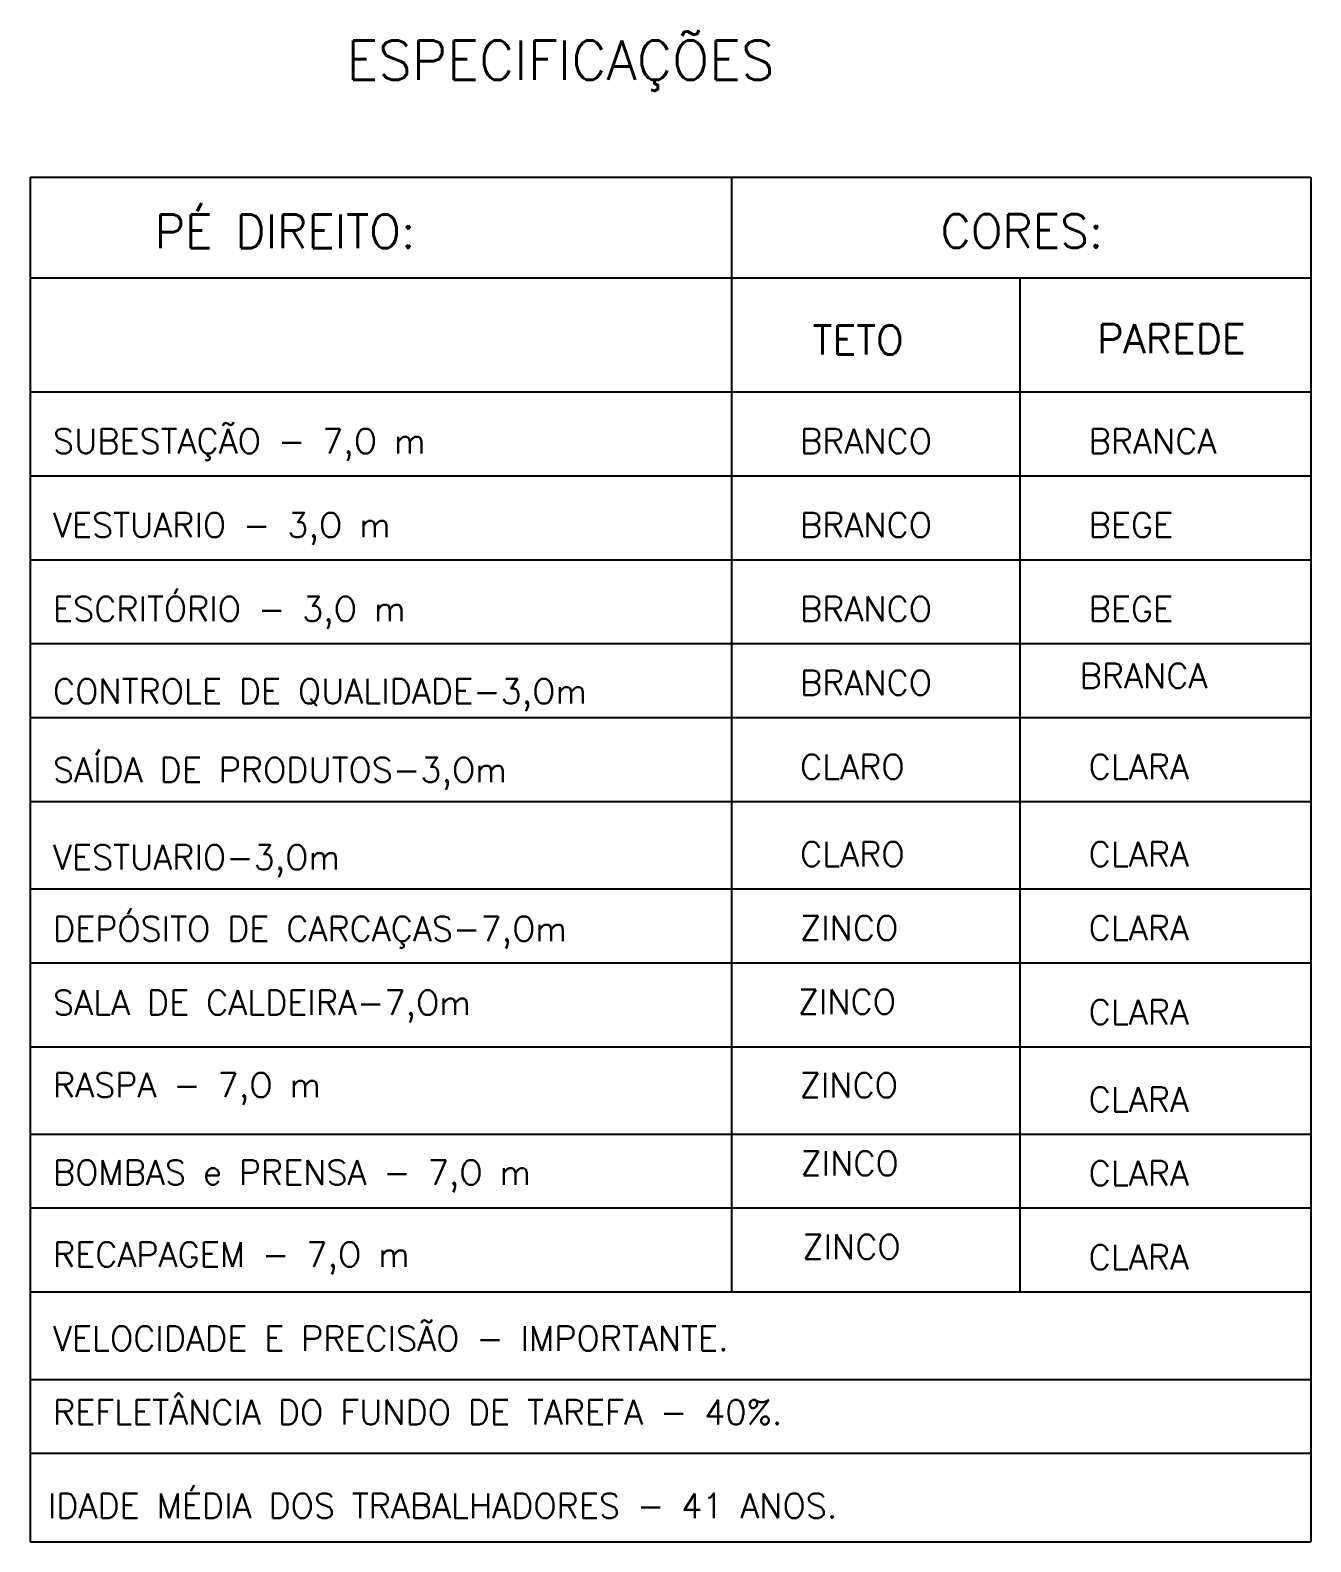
# Model space of a CAD drawing. Extents: x 103 to 641, y -58 to 322.
# Drawn here: x 281.38 to 292.82, y -22.55 to -9.05 of the extents above; entities that cross this region are included whole.
import ezdxf

# ---------------------------------------------------------------- set-up
doc = ezdxf.new("R2010")
doc.units = 0
doc.header["$MEASUREMENT"] = 0
doc.layers.add('_ARQ-TEXTO', color=4, linetype='Continuous')
doc.styles.add('textstyle3', font='romans')

msp = doc.modelspace()

# ---------------------------------------------------------------- linework, layer by layer
at = {"layer": '_ARQ-TEXTO', "linetype": 'Continuous'}
for p, q in [((281.382, -10.357), (292.819, -10.357)), ((281.382, -10.357), (281.382, -22.551)), ((287.644, -10.357), (287.644, -20.319)), ((292.819, -10.357), (292.819, -22.551)), ((281.382, -11.258), (292.819, -11.258)), ((290.222, -11.258), (290.222, -20.319)), ((281.382, -12.275), (292.819, -12.275)), ((281.382, -13.026), (292.819, -13.026)), ((281.382, -13.776), (292.819, -13.776)), ((281.382, -14.526), (292.819, -14.526)), ((281.382, -15.186), (292.819, -15.186)), ((281.382, -15.936), (292.819, -15.936)), ((281.382, -16.717), (292.819, -16.717)), ((281.382, -17.377), (292.819, -17.377)), ((281.382, -18.128), (292.819, -18.128)), ((281.382, -18.909), (292.819, -18.909)), ((281.382, -19.569), (292.819, -19.569)), ((281.382, -20.319), (292.819, -20.319)), ((281.382, -21.1), (292.819, -21.1)), ((281.382, -21.76), (292.819, -21.76)), ((281.382, -22.551), (292.819, -22.551))]:
    msp.add_line(p, q, dxfattribs=at)

# ---------------------------------------------------------------- texts
at = {"layer": '_ARQ-TEXTO', "style": 'textstyle3'}
for s, height, p in [('ESPECIFICAÇÕES', 0.35, (284.205, -9.487)), ('PÉ DIREITO:', 0.3, (282.494, -10.991)), ('CORES:', 0.3, (289.513, -10.989)), ('TETO', 0.26, (288.369, -11.942)), ('PAREDE', 0.26, (290.912, -11.931)), ('SUBESTAÇÃO - 7,O m', 0.22, (281.585, -12.826)), ('BRANCO', 0.22, (288.258, -12.826)), ('BRANCA', 0.22, (290.836, -12.826)), ('VESTUARIO - 3,O m', 0.22, (281.585, -13.576)), ('BRANCO', 0.22, (288.258, -13.576)), ('BEGE', 0.22, (290.836, -13.576)), ('ESCRITÓRIO - 3,O m', 0.22, (281.585, -14.326)), ('BRANCO', 0.22, (288.258, -14.326)), ('BEGE', 0.22, (290.836, -14.326)), ('BRANCA', 0.22, (290.756, -14.923)), ('CONTROLE DE QUALIDADE-3,Om', 0.22, (281.585, -15.062)), ('BRANCO', 0.22, (288.258, -14.986)), ('SAÍDA DE PRODUTOS-3,Om', 0.22, (281.585, -15.764)), ('CLARO', 0.22, (288.258, -15.736)), ('CLARA', 0.22, (290.836, -15.736)), ('VESTUARIO-3,Om', 0.22, (281.585, -16.545)), ('CLARO', 0.22, (288.258, -16.517)), ('CLARA', 0.22, (290.836, -16.517)), ('DEPÓSITO DE CARCAÇAS-7,Om', 0.22, (281.585, -17.184)), ('ZINCO', 0.22, (288.258, -17.177)), ('CLARA', 0.22, (290.836, -17.177)), ('SALA DE CALDEIRA-7,Om', 0.22, (281.585, -17.844)), ('ZINCO', 0.22, (288.238, -17.836)), ('CLARA', 0.22, (290.836, -17.928)), ('RASPA - 7,O m', 0.22, (281.585, -18.58)), ('ZINCO', 0.22, (288.255, -18.582)), ('CLARA', 0.22, (290.836, -18.709)), ('BOMBAS e PRENSA - 7,O m', 0.22, (281.585, -19.361)), ('ZINCO', 0.22, (288.263, -19.28)), ('CLARA', 0.22, (290.836, -19.369)), ('ZINCO', 0.22, (288.279, -20.026)), ('RECAPAGEM - 7,O m', 0.22, (281.585, -20.094)), ('CLARA', 0.22, (290.836, -20.119)), ('VELOCIDADE E PRECISÃO - IMPORTANTE.', 0.22, (281.585, -20.844)), ('REFLETÂNCIA DO FUNDO DE TAREFA - 40%%%.', 0.22, (281.585, -21.504)), ('IDADE MÉDIA DOS TRABALHADORES - 41 ANOS.', 0.22, (281.539, -22.34))]:
    msp.add_text(s, height=height, dxfattribs=at).set_placement(p)

doc.saveas('drawing.dxf')
